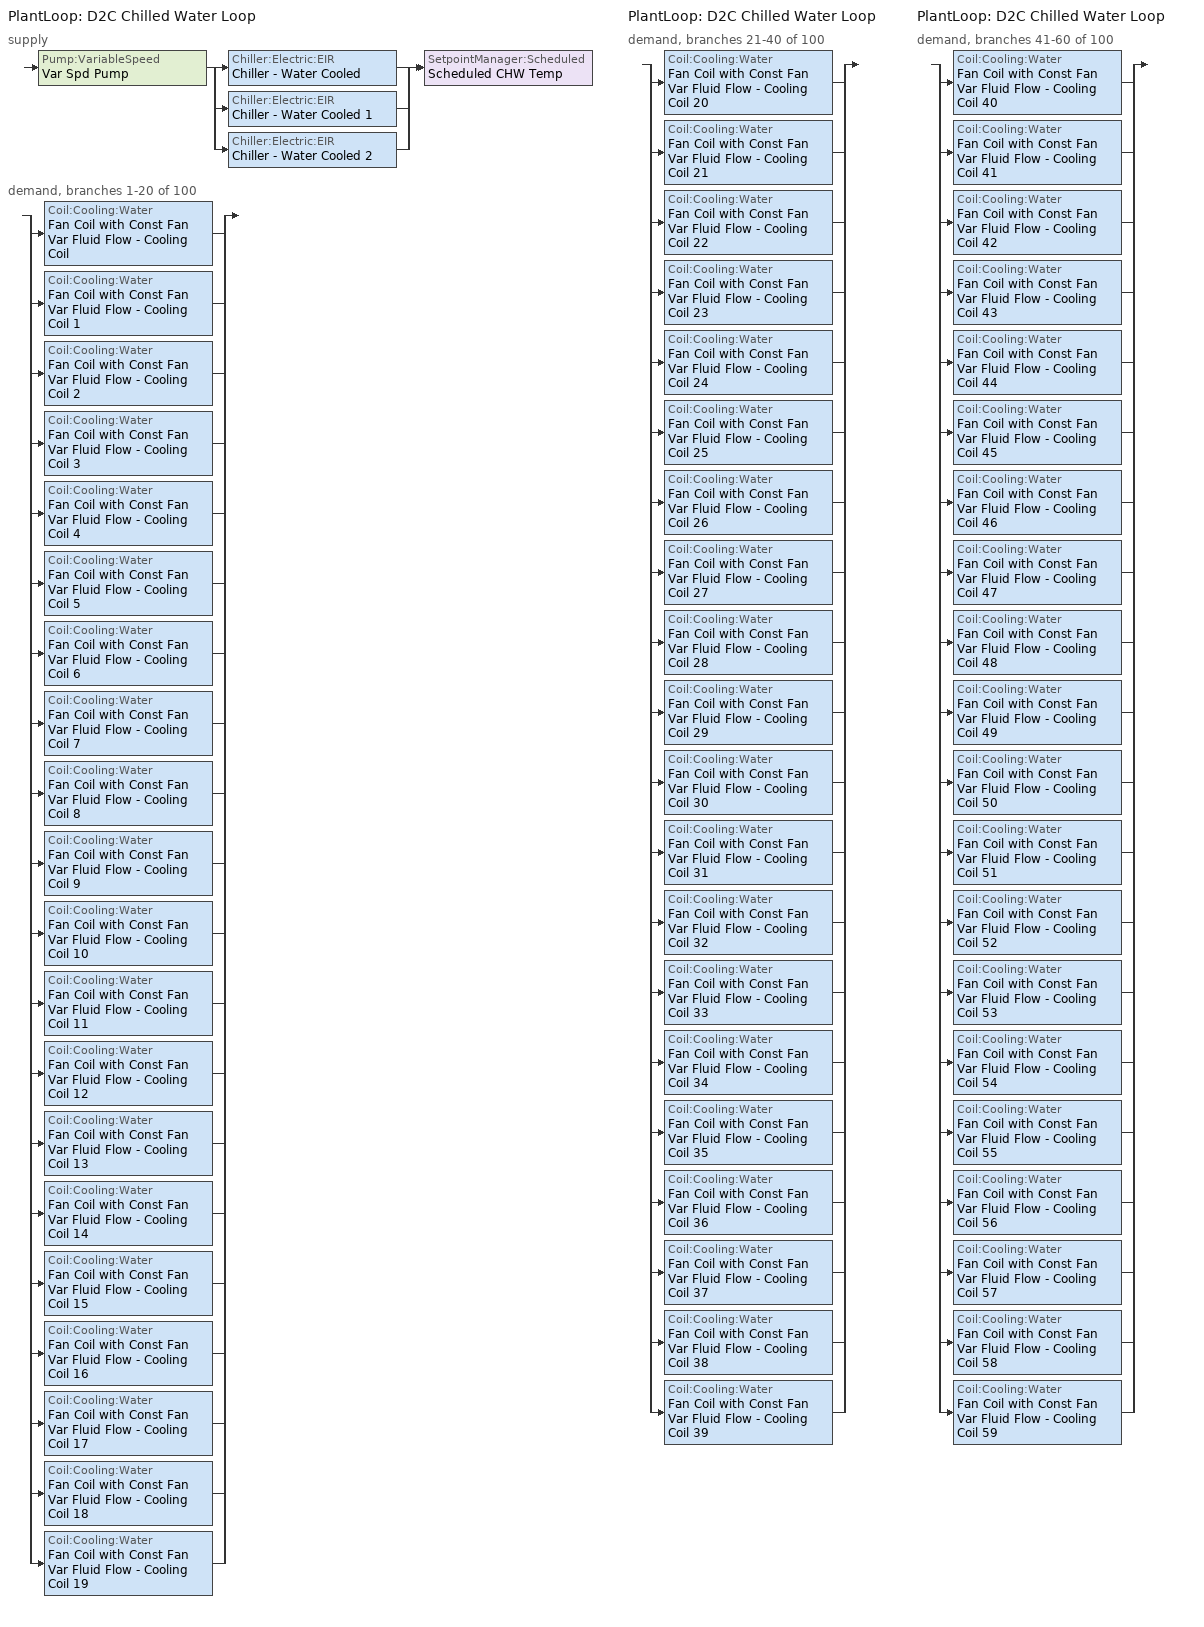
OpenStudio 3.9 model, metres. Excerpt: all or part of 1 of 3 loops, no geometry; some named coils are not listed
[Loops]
PlantLoop 'D2C Chilled Water Loop'
 supply: Pump:VariableSpeed 'Var Spd Pump' > split
  | Chiller:Electric:EIR 'Chiller - Water Cooled'
  | Chiller:Electric:EIR 'Chiller - Water Cooled 1'
  | Chiller:Electric:EIR 'Chiller - Water Cooled 2'
  join > SetpointManager:Scheduled 'Scheduled CHW Temp'
 demand, branches 1-20 of 100: split
  | Coil:Cooling:Water 'Fan Coil with Const Fan Var Fluid Flow - Cooling Coil'
  | Coil:Cooling:Water 'Fan Coil with Const Fan Var Fluid Flow - Cooling Coil 1'
  | Coil:Cooling:Water 'Fan Coil with Const Fan Var Fluid Flow - Cooling Coil 2'
  | Coil:Cooling:Water 'Fan Coil with Const Fan Var Fluid Flow - Cooling Coil 3'
  | Coil:Cooling:Water 'Fan Coil with Const Fan Var Fluid Flow - Cooling Coil 4'
  | Coil:Cooling:Water 'Fan Coil with Const Fan Var Fluid Flow - Cooling Coil 5'
  | Coil:Cooling:Water 'Fan Coil with Const Fan Var Fluid Flow - Cooling Coil 6'
  | Coil:Cooling:Water 'Fan Coil with Const Fan Var Fluid Flow - Cooling Coil 7'
  | Coil:Cooling:Water 'Fan Coil with Const Fan Var Fluid Flow - Cooling Coil 8'
  | Coil:Cooling:Water 'Fan Coil with Const Fan Var Fluid Flow - Cooling Coil 9'
  | Coil:Cooling:Water 'Fan Coil with Const Fan Var Fluid Flow - Cooling Coil 10'
  | Coil:Cooling:Water 'Fan Coil with Const Fan Var Fluid Flow - Cooling Coil 11'
  | Coil:Cooling:Water 'Fan Coil with Const Fan Var Fluid Flow - Cooling Coil 12'
  | Coil:Cooling:Water 'Fan Coil with Const Fan Var Fluid Flow - Cooling Coil 13'
  | Coil:Cooling:Water 'Fan Coil with Const Fan Var Fluid Flow - Cooling Coil 14'
  | Coil:Cooling:Water 'Fan Coil with Const Fan Var Fluid Flow - Cooling Coil 15'
  | Coil:Cooling:Water 'Fan Coil with Const Fan Var Fluid Flow - Cooling Coil 16'
  | Coil:Cooling:Water 'Fan Coil with Const Fan Var Fluid Flow - Cooling Coil 17'
  | Coil:Cooling:Water 'Fan Coil with Const Fan Var Fluid Flow - Cooling Coil 18'
  | Coil:Cooling:Water 'Fan Coil with Const Fan Var Fluid Flow - Cooling Coil 19'
PlantLoop 'D2C Chilled Water Loop'
 demand, branches 21-40 of 100: split
  | Coil:Cooling:Water 'Fan Coil with Const Fan Var Fluid Flow - Cooling Coil 20'
  | Coil:Cooling:Water 'Fan Coil with Const Fan Var Fluid Flow - Cooling Coil 21'
  | Coil:Cooling:Water 'Fan Coil with Const Fan Var Fluid Flow - Cooling Coil 22'
  | Coil:Cooling:Water 'Fan Coil with Const Fan Var Fluid Flow - Cooling Coil 23'
  | Coil:Cooling:Water 'Fan Coil with Const Fan Var Fluid Flow - Cooling Coil 24'
  | Coil:Cooling:Water 'Fan Coil with Const Fan Var Fluid Flow - Cooling Coil 25'
  | Coil:Cooling:Water 'Fan Coil with Const Fan Var Fluid Flow - Cooling Coil 26'
  | Coil:Cooling:Water 'Fan Coil with Const Fan Var Fluid Flow - Cooling Coil 27'
  | Coil:Cooling:Water 'Fan Coil with Const Fan Var Fluid Flow - Cooling Coil 28'
  | Coil:Cooling:Water 'Fan Coil with Const Fan Var Fluid Flow - Cooling Coil 29'
  | Coil:Cooling:Water 'Fan Coil with Const Fan Var Fluid Flow - Cooling Coil 30'
  | Coil:Cooling:Water 'Fan Coil with Const Fan Var Fluid Flow - Cooling Coil 31'
  | Coil:Cooling:Water 'Fan Coil with Const Fan Var Fluid Flow - Cooling Coil 32'
  | Coil:Cooling:Water 'Fan Coil with Const Fan Var Fluid Flow - Cooling Coil 33'
  | Coil:Cooling:Water 'Fan Coil with Const Fan Var Fluid Flow - Cooling Coil 34'
  | Coil:Cooling:Water 'Fan Coil with Const Fan Var Fluid Flow - Cooling Coil 35'
  | Coil:Cooling:Water 'Fan Coil with Const Fan Var Fluid Flow - Cooling Coil 36'
  | Coil:Cooling:Water 'Fan Coil with Const Fan Var Fluid Flow - Cooling Coil 37'
  | Coil:Cooling:Water 'Fan Coil with Const Fan Var Fluid Flow - Cooling Coil 38'
  | Coil:Cooling:Water 'Fan Coil with Const Fan Var Fluid Flow - Cooling Coil 39'
PlantLoop 'D2C Chilled Water Loop'
 demand, branches 41-60 of 100: split
  | Coil:Cooling:Water 'Fan Coil with Const Fan Var Fluid Flow - Cooling Coil 40'
  | Coil:Cooling:Water 'Fan Coil with Const Fan Var Fluid Flow - Cooling Coil 41'
  | Coil:Cooling:Water 'Fan Coil with Const Fan Var Fluid Flow - Cooling Coil 42'
  | Coil:Cooling:Water 'Fan Coil with Const Fan Var Fluid Flow - Cooling Coil 43'
  | Coil:Cooling:Water 'Fan Coil with Const Fan Var Fluid Flow - Cooling Coil 44'
  | Coil:Cooling:Water 'Fan Coil with Const Fan Var Fluid Flow - Cooling Coil 45'
  | Coil:Cooling:Water 'Fan Coil with Const Fan Var Fluid Flow - Cooling Coil 46'
  | Coil:Cooling:Water 'Fan Coil with Const Fan Var Fluid Flow - Cooling Coil 47'
  | Coil:Cooling:Water 'Fan Coil with Const Fan Var Fluid Flow - Cooling Coil 48'
  | Coil:Cooling:Water 'Fan Coil with Const Fan Var Fluid Flow - Cooling Coil 49'
  | Coil:Cooling:Water 'Fan Coil with Const Fan Var Fluid Flow - Cooling Coil 50'
  | Coil:Cooling:Water 'Fan Coil with Const Fan Var Fluid Flow - Cooling Coil 51'
  | Coil:Cooling:Water 'Fan Coil with Const Fan Var Fluid Flow - Cooling Coil 52'
  | Coil:Cooling:Water 'Fan Coil with Const Fan Var Fluid Flow - Cooling Coil 53'
  | Coil:Cooling:Water 'Fan Coil with Const Fan Var Fluid Flow - Cooling Coil 54'
  | Coil:Cooling:Water 'Fan Coil with Const Fan Var Fluid Flow - Cooling Coil 55'
  | Coil:Cooling:Water 'Fan Coil with Const Fan Var Fluid Flow - Cooling Coil 56'
  | Coil:Cooling:Water 'Fan Coil with Const Fan Var Fluid Flow - Cooling Coil 57'
  | Coil:Cooling:Water 'Fan Coil with Const Fan Var Fluid Flow - Cooling Coil 58'
  | Coil:Cooling:Water 'Fan Coil with Const Fan Var Fluid Flow - Cooling Coil 59'
[Sizing:Zone] Zone Cooling Design Supply Air Temperature Input Method=SupplyAirTemperature; Zone Cooling Design Supply Air Temperature {C}=24; Zone Cooling Design Supply Air Temperature Difference {deltaC}=5; Zone Heating Design Supply Air Temperature Input Method=SupplyAirTemperature; Zone Heating Design Supply Air Temperature {C}=30; Zone Heating Design Supply Air Temperature Difference {deltaC}=11.11; Zone Cooling Design Supply Air Humidity Ratio {kg-H2O/kg-air}=0.0085; Zone Heating Design Supply Air Humidity Ratio {kg-H2O/kg-air}=0.008; Zone Heating Sizing Factor=0; Zone Cooling Sizing Factor=0.9; Cooling Design Air Flow Method=DesignDay; Heating Design Air Flow Method=DesignDay; Account for Dedicated Outdoor Air System=No; Dedicated Outdoor Air System Control Strategy=NeutralSupplyAir; Dedicated Outdoor Air Low Setpoint Temperature for Design {C}=autosize; Dedicated Outdoor Air High Setpoint Temperature for Design {C}=autosize; Zone Load Sizing Method=Sensible Load Only No Latent Load; Zone Latent Cooling Design Supply Air Humidity Ratio Input Method=HumidityRatioDifference; Zone Cooling Design Supply Air Humidity Ratio Difference {kgWater/kgDryAir}=0.005; Zone Latent Heating Design Supply Air Humidity Ratio Input Method=HumidityRatioDifference; Zone Humidification Design Supply Air Humidity Ratio Difference {kgWater/kgDryAir}=0.005; Sizing Option=Coincident
Thermal Zone_Aisle 1; Thermal Zone_Aisle 2; Thermal Zone_Aisle 3; Thermal Zone_Aisle 4; Thermal Zone_Aisle 5; Thermal Zone_Aisle 6; Thermal Zone_Aisle 7; Thermal Zone_Aisle 8; Thermal Zone_Aisle 9; Thermal Zone_Aisle 10; Thermal Zone_Aisle 11; Thermal Zone_Aisle 12; Thermal Zone_Aisle 13; Thermal Zone_Aisle 14; Thermal Zone_Aisle 15; Thermal Zone_Aisle 16; Thermal Zone_Aisle 17; Thermal Zone_Aisle 18; Thermal Zone_Aisle 19; Thermal Zone_Aisle 20; Thermal Zone_Aisle 21; Thermal Zone_Aisle 22; Thermal Zone_Aisle 23; Thermal Zone_Aisle 24; Thermal Zone_Aisle 25; Thermal Zone_Aisle 26; Thermal Zone_Aisle 27; Thermal Zone_Aisle 28; Thermal Zone_Aisle 29; Thermal Zone_Aisle 30; Thermal Zone_Aisle 31; Thermal Zone_Aisle 32; Thermal Zone_Aisle 33; Thermal Zone_Aisle 34; Thermal Zone_Aisle 35; Thermal Zone_Aisle 36; Thermal Zone_Aisle 37; Thermal Zone_Aisle 38; Thermal Zone_Aisle 39; Thermal Zone_Aisle 40; Thermal Zone_Aisle 41; Thermal Zone_Aisle 42; Thermal Zone_Aisle 43; Thermal Zone_Aisle 44; Thermal Zone_Aisle 45; Thermal Zone_Aisle 46; Thermal Zone_Aisle 47; Thermal Zone_Aisle 48; Thermal Zone_Aisle 49; Thermal Zone_Aisle 50; Thermal Zone_Aisle 51; Thermal Zone_Aisle 52; Thermal Zone_Aisle 53; Thermal Zone_Aisle 54; Thermal Zone_Aisle 55; Thermal Zone_Aisle 56; Thermal Zone_Aisle 57; Thermal Zone_Aisle 58; Thermal Zone_Aisle 59; Thermal Zone_Aisle 60
[Zone equipment]
Thermal Zone_Aisle 1: Zone HVAC Dehumidifier, Fan Coil with Const Fan Var Fluid Flow
Thermal Zone_Aisle 2: Zone HVAC Dehumidifier 3, Fan Coil with Const Fan Var Fluid Flow 3
Thermal Zone_Aisle 3: Zone HVAC Dehumidifier 2, Fan Coil with Const Fan Var Fluid Flow 2
Thermal Zone_Aisle 4: Zone HVAC Dehumidifier 1, Fan Coil with Const Fan Var Fluid Flow 4
Thermal Zone_Aisle 5: Zone HVAC Dehumidifier 4, Fan Coil with Const Fan Var Fluid Flow 1
Thermal Zone_Aisle 6: Zone HVAC Dehumidifier 19, Fan Coil with Const Fan Var Fluid Flow 19
Thermal Zone_Aisle 7: Zone HVAC Dehumidifier 15, Fan Coil with Const Fan Var Fluid Flow 15
Thermal Zone_Aisle 8: Zone HVAC Dehumidifier 17, Fan Coil with Const Fan Var Fluid Flow 17
Thermal Zone_Aisle 9: Zone HVAC Dehumidifier 18, Fan Coil with Const Fan Var Fluid Flow 18
Thermal Zone_Aisle 10: Zone HVAC Dehumidifier 16, Fan Coil with Const Fan Var Fluid Flow 16
Thermal Zone_Aisle 11: Zone HVAC Dehumidifier 8, Fan Coil with Const Fan Var Fluid Flow 8
Thermal Zone_Aisle 12: Zone HVAC Dehumidifier 7, Fan Coil with Const Fan Var Fluid Flow 7
Thermal Zone_Aisle 13: Zone HVAC Dehumidifier 14, Fan Coil with Const Fan Var Fluid Flow 14
Thermal Zone_Aisle 14: Zone HVAC Dehumidifier 9, Fan Coil with Const Fan Var Fluid Flow 9
Thermal Zone_Aisle 15: Zone HVAC Dehumidifier 10, Fan Coil with Const Fan Var Fluid Flow 10
Thermal Zone_Aisle 16: Zone HVAC Dehumidifier 11, Fan Coil with Const Fan Var Fluid Flow 11
Thermal Zone_Aisle 17: Zone HVAC Dehumidifier 12, Fan Coil with Const Fan Var Fluid Flow 12
Thermal Zone_Aisle 18: Zone HVAC Dehumidifier 13, Fan Coil with Const Fan Var Fluid Flow 13
Thermal Zone_Aisle 19: Zone HVAC Dehumidifier 5, Fan Coil with Const Fan Var Fluid Flow 5
Thermal Zone_Aisle 20: Zone HVAC Dehumidifier 6, Fan Coil with Const Fan Var Fluid Flow 6
Thermal Zone_Aisle 21: Zone HVAC Dehumidifier 31, Fan Coil with Const Fan Var Fluid Flow 31
Thermal Zone_Aisle 22: Zone HVAC Dehumidifier 34, Fan Coil with Const Fan Var Fluid Flow 34
Thermal Zone_Aisle 23: Zone HVAC Dehumidifier 32, Fan Coil with Const Fan Var Fluid Flow 32
Thermal Zone_Aisle 24: Zone HVAC Dehumidifier 33, Fan Coil with Const Fan Var Fluid Flow 33
Thermal Zone_Aisle 25: Zone HVAC Dehumidifier 39, Fan Coil with Const Fan Var Fluid Flow 39
Thermal Zone_Aisle 26: Zone HVAC Dehumidifier 38, Fan Coil with Const Fan Var Fluid Flow 38
Thermal Zone_Aisle 27: Zone HVAC Dehumidifier 37, Fan Coil with Const Fan Var Fluid Flow 37
Thermal Zone_Aisle 28: Zone HVAC Dehumidifier 36, Fan Coil with Const Fan Var Fluid Flow 36
Thermal Zone_Aisle 29: Zone HVAC Dehumidifier 20, Fan Coil with Const Fan Var Fluid Flow 20
Thermal Zone_Aisle 30: Zone HVAC Dehumidifier 35, Fan Coil with Const Fan Var Fluid Flow 35
Thermal Zone_Aisle 31: Zone HVAC Dehumidifier 30, Fan Coil with Const Fan Var Fluid Flow 30
Thermal Zone_Aisle 32: Zone HVAC Dehumidifier 28, Fan Coil with Const Fan Var Fluid Flow 28
Thermal Zone_Aisle 33: Zone HVAC Dehumidifier 24, Fan Coil with Const Fan Var Fluid Flow 24
Thermal Zone_Aisle 34: Zone HVAC Dehumidifier 29, Fan Coil with Const Fan Var Fluid Flow 29
Thermal Zone_Aisle 35: Zone HVAC Dehumidifier 21, Fan Coil with Const Fan Var Fluid Flow 21
Thermal Zone_Aisle 36: Zone HVAC Dehumidifier 25, Fan Coil with Const Fan Var Fluid Flow 25
Thermal Zone_Aisle 37: Zone HVAC Dehumidifier 26, Fan Coil with Const Fan Var Fluid Flow 26
Thermal Zone_Aisle 38: Zone HVAC Dehumidifier 23, Fan Coil with Const Fan Var Fluid Flow 23
Thermal Zone_Aisle 39: Zone HVAC Dehumidifier 22, Fan Coil with Const Fan Var Fluid Flow 22
Thermal Zone_Aisle 40: Zone HVAC Dehumidifier 27, Fan Coil with Const Fan Var Fluid Flow 27
Thermal Zone_Aisle 41: Zone HVAC Dehumidifier 40, Fan Coil with Const Fan Var Fluid Flow 40
Thermal Zone_Aisle 42: Zone HVAC Dehumidifier 43, Fan Coil with Const Fan Var Fluid Flow 43
Thermal Zone_Aisle 43: Zone HVAC Dehumidifier 41, Fan Coil with Const Fan Var Fluid Flow 41
Thermal Zone_Aisle 44: Zone HVAC Dehumidifier 49, Fan Coil with Const Fan Var Fluid Flow 49
Thermal Zone_Aisle 45: Zone HVAC Dehumidifier 42, Fan Coil with Const Fan Var Fluid Flow 42
Thermal Zone_Aisle 46: Zone HVAC Dehumidifier 44, Fan Coil with Const Fan Var Fluid Flow 44
Thermal Zone_Aisle 47: Zone HVAC Dehumidifier 45, Fan Coil with Const Fan Var Fluid Flow 45
Thermal Zone_Aisle 48: Zone HVAC Dehumidifier 46, Fan Coil with Const Fan Var Fluid Flow 46
Thermal Zone_Aisle 49: Zone HVAC Dehumidifier 47, Fan Coil with Const Fan Var Fluid Flow 47
Thermal Zone_Aisle 50: Zone HVAC Dehumidifier 48, Fan Coil with Const Fan Var Fluid Flow 48
Thermal Zone_Aisle 51: Zone HVAC Dehumidifier 50, Fan Coil with Const Fan Var Fluid Flow 50
Thermal Zone_Aisle 52: Zone HVAC Dehumidifier 58, Fan Coil with Const Fan Var Fluid Flow 58
Thermal Zone_Aisle 53: Zone HVAC Dehumidifier 55, Fan Coil with Const Fan Var Fluid Flow 55
Thermal Zone_Aisle 54: Zone HVAC Dehumidifier 56, Fan Coil with Const Fan Var Fluid Flow 56
Thermal Zone_Aisle 55: Zone HVAC Dehumidifier 57, Fan Coil with Const Fan Var Fluid Flow 57
Thermal Zone_Aisle 56: Zone HVAC Dehumidifier 51, Fan Coil with Const Fan Var Fluid Flow 51
Thermal Zone_Aisle 57: Zone HVAC Dehumidifier 53, Fan Coil with Const Fan Var Fluid Flow 53
Thermal Zone_Aisle 58: Zone HVAC Dehumidifier 52, Fan Coil with Const Fan Var Fluid Flow 52
Thermal Zone_Aisle 59: Zone HVAC Dehumidifier 59, Fan Coil with Const Fan Var Fluid Flow 59
Thermal Zone_Aisle 60: Zone HVAC Dehumidifier 54, Fan Coil with Const Fan Var Fluid Flow 54
[PlantLoop]
D2C Chilled Water Loop: Glycol Concentration=0; Plant Loop Volume {m3}=Autocalculate; Load Distribution Scheme=Optimal; Common Pipe Simulation=None
[Sizing:Plant]
D2C Chilled Water Loop: Loop Type=Cooling; Design Loop Exit Temperature {C}=24; Loop Design Temperature Difference {deltaC}=5; Sizing Option=NonCoincident; Zone Timesteps in Averaging Window=1; Coincident Sizing Factor Mode=LoopComponentSizingFactor
[Pump:VariableSpeed]
Var Spd Pump: Rated Pump Head {Pa}=25000; Skin Loss Radiative Fraction=0.5; Design Power Sizing Method=PowerPerFlowPerPressure; Design Electric Power per Unit Flow Rate {W/(m3/s)}=10000; Design Shaft Power per Unit Flow Rate per Unit Head {W-s/m3-Pa}=1.28205; Design Minimum Flow Rate Fraction=0
[Fan:ConstantVolume] Availability Schedule=ITE Load Schedule; Fan Total Efficiency=1; Pressure Rise {Pa}=0.0001; Maximum Flow Rate {m3/s}=AutoSize; Motor Efficiency=1; Motor In Airstream Fraction=0
Fan Coil with Const Fan Var Fluid Flow - Fan; Fan Coil with Const Fan Var Fluid Flow - Fan 83; Fan Coil with Const Fan Var Fluid Flow - Fan 84; Fan Coil with Const Fan Var Fluid Flow - Fan 85; Fan Coil with Const Fan Var Fluid Flow - Fan 86; Fan Coil with Const Fan Var Fluid Flow - Fan 87; Fan Coil with Const Fan Var Fluid Flow - Fan 88; Fan Coil with Const Fan Var Fluid Flow - Fan 89; Fan Coil with Const Fan Var Fluid Flow - Fan 90; Fan Coil with Const Fan Var Fluid Flow - Fan 91; Fan Coil with Const Fan Var Fluid Flow - Fan 92; Fan Coil with Const Fan Var Fluid Flow - Fan 93; Fan Coil with Const Fan Var Fluid Flow - Fan 94; Fan Coil with Const Fan Var Fluid Flow - Fan 95; Fan Coil with Const Fan Var Fluid Flow - Fan 96; Fan Coil with Const Fan Var Fluid Flow - Fan 97; Fan Coil with Const Fan Var Fluid Flow - Fan 98; Fan Coil with Const Fan Var Fluid Flow - Fan 99; Fan Coil with Const Fan Var Fluid Flow - Fan 100; Fan Coil with Const Fan Var Fluid Flow - Fan 101; Fan Coil with Const Fan Var Fluid Flow - Fan 102; Fan Coil with Const Fan Var Fluid Flow - Fan 103; Fan Coil with Const Fan Var Fluid Flow - Fan 104; Fan Coil with Const Fan Var Fluid Flow - Fan 105; Fan Coil with Const Fan Var Fluid Flow - Fan 106; Fan Coil with Const Fan Var Fluid Flow - Fan 107; Fan Coil with Const Fan Var Fluid Flow - Fan 108; Fan Coil with Const Fan Var Fluid Flow - Fan 109; Fan Coil with Const Fan Var Fluid Flow - Fan 110; Fan Coil with Const Fan Var Fluid Flow - Fan 111; Fan Coil with Const Fan Var Fluid Flow - Fan 112; Fan Coil with Const Fan Var Fluid Flow - Fan 113; Fan Coil with Const Fan Var Fluid Flow - Fan 114; Fan Coil with Const Fan Var Fluid Flow - Fan 115; Fan Coil with Const Fan Var Fluid Flow - Fan 116; Fan Coil with Const Fan Var Fluid Flow - Fan 117; Fan Coil with Const Fan Var Fluid Flow - Fan 118; Fan Coil with Const Fan Var Fluid Flow - Fan 119; Fan Coil with Const Fan Var Fluid Flow - Fan 120; Fan Coil with Const Fan Var Fluid Flow - Fan 121; Fan Coil with Const Fan Var Fluid Flow - Fan 122; Fan Coil with Const Fan Var Fluid Flow - Fan 123; Fan Coil with Const Fan Var Fluid Flow - Fan 124; Fan Coil with Const Fan Var Fluid Flow - Fan 125; Fan Coil with Const Fan Var Fluid Flow - Fan 126; Fan Coil with Const Fan Var Fluid Flow - Fan 127; Fan Coil with Const Fan Var Fluid Flow - Fan 128; Fan Coil with Const Fan Var Fluid Flow - Fan 129; Fan Coil with Const Fan Var Fluid Flow - Fan 130; Fan Coil with Const Fan Var Fluid Flow - Fan 131; Fan Coil with Const Fan Var Fluid Flow - Fan 132; Fan Coil with Const Fan Var Fluid Flow - Fan 133; Fan Coil with Const Fan Var Fluid Flow - Fan 134; Fan Coil with Const Fan Var Fluid Flow - Fan 135; Fan Coil with Const Fan Var Fluid Flow - Fan 136; Fan Coil with Const Fan Var Fluid Flow - Fan 137; Fan Coil with Const Fan Var Fluid Flow - Fan 138; Fan Coil with Const Fan Var Fluid Flow - Fan 139; Fan Coil with Const Fan Var Fluid Flow - Fan 140; Fan Coil with Const Fan Var Fluid Flow - Fan 141
[SetpointManager:Scheduled]
Scheduled CHW Temp: Control Variable=Temperature; Schedule=Thermostart cooling
[ZoneHVAC:Dehumidifier:DX] Rated Water Removal {L/day}=50.16; Rated Energy Factor {L/kWh}=3.412; Rated Air Flow Rate {m3/s}=0.12036; Water Removal Curve=Dehumidifier Water Removal Curve; Energy Factor Curve=Dehumidifier Energy Factor Curve; Part Load Fraction Correlation Curve=Dehumidifier Part Load Curve; Minimum Dry-Bulb Temperature for Dehumidifier Operation {C}=20; Maximum Dry-Bulb Temperature for Dehumidifier Operation {C}=60; Off-Cycle Parasitic Electric Load {W}=0
Name | Availability Schedule
Zone HVAC Dehumidifier | RH Setpoint
Zone HVAC Dehumidifier 1; Zone HVAC Dehumidifier 2; Zone HVAC Dehumidifier 3; Zone HVAC Dehumidifier 4; Zone HVAC Dehumidifier 5; Zone HVAC Dehumidifier 6; Zone HVAC Dehumidifier 7; Zone HVAC Dehumidifier 8; Zone HVAC Dehumidifier 9; Zone HVAC Dehumidifier 10; Zone HVAC Dehumidifier 11; Zone HVAC Dehumidifier 12; Zone HVAC Dehumidifier 13; Zone HVAC Dehumidifier 14; Zone HVAC Dehumidifier 15; Zone HVAC Dehumidifier 16; Zone HVAC Dehumidifier 17; Zone HVAC Dehumidifier 18; Zone HVAC Dehumidifier 19; Zone HVAC Dehumidifier 20; Zone HVAC Dehumidifier 21; Zone HVAC Dehumidifier 22; Zone HVAC Dehumidifier 23; Zone HVAC Dehumidifier 24; Zone HVAC Dehumidifier 25; Zone HVAC Dehumidifier 26; Zone HVAC Dehumidifier 27; Zone HVAC Dehumidifier 28; Zone HVAC Dehumidifier 29; Zone HVAC Dehumidifier 30; Zone HVAC Dehumidifier 31; Zone HVAC Dehumidifier 32; Zone HVAC Dehumidifier 33; Zone HVAC Dehumidifier 34; Zone HVAC Dehumidifier 35; Zone HVAC Dehumidifier 36; Zone HVAC Dehumidifier 37; Zone HVAC Dehumidifier 38; Zone HVAC Dehumidifier 39; Zone HVAC Dehumidifier 40; Zone HVAC Dehumidifier 41; Zone HVAC Dehumidifier 42; Zone HVAC Dehumidifier 43; Zone HVAC Dehumidifier 44; Zone HVAC Dehumidifier 45; Zone HVAC Dehumidifier 46; Zone HVAC Dehumidifier 47; Zone HVAC Dehumidifier 48; Zone HVAC Dehumidifier 49; Zone HVAC Dehumidifier 50; Zone HVAC Dehumidifier 51; Zone HVAC Dehumidifier 52; Zone HVAC Dehumidifier 53; Zone HVAC Dehumidifier 54; Zone HVAC Dehumidifier 55; Zone HVAC Dehumidifier 56; Zone HVAC Dehumidifier 57; Zone HVAC Dehumidifier 58; Zone HVAC Dehumidifier 59 | ITE Load Schedule
[Chiller:Electric:EIR] Reference Capacity {W}=Autosize; Reference COP {W/W}=10; Reference Leaving Chilled Water Temperature {C}=24; Reference Chilled Water Flow Rate {m3/s}=Autosize; Cooling Capacity Function of Temperature Curve=Water Cooled Chiller CCFofT; Electric Input to Cooling Output Ratio Function of Temperature Curve=Water Cooled Chiller EItoCoolingOutputRatioFofT; Electric Input to Cooling Output Ratio Function of Part Load Ratio Curve=Water Cooled Chiller EItoCoolingOutputRatioFofPLR; Optimum Part Load Ratio=0.8; Condenser Type=WaterCooled; Design Heat Recovery Water Flow Rate {m3/s}=Autosize; Sizing Factor=0.35; Basin Heater Capacity {W/K}=0; Basin Heater Setpoint Temperature {C}=10; Condenser Heat Recovery Relative Capacity Fraction=1; Condenser Minimum Flow Fraction=0.2; Thermosiphon Minimum Temperature Difference=0
Name | Condenser Flow Control
Chiller - Water Cooled | ModulatedChillerPLR
Chiller - Water Cooled 1; Chiller - Water Cooled 2 | ConstantFlow
[ZoneHVAC:FourPipeFanCoil] Availability Schedule=ITE Load Schedule; Capacity Control Method=ConstantFanVariableFlow; Maximum Supply Air Flow Rate {m3/s}=autosize; Low Speed Supply Air Flow Ratio=0.1; Medium Speed Supply Air Flow Ratio=0.2; Maximum Outdoor Air Flow Rate {m3/s}=autosize; Maximum Cold Water Flow Rate {m3/s}=autosize; Maximum Hot Water Flow Rate {m3/s}=autosize; Minimum Supply Air Temperature in Cooling Mode {C}=Autosize; Maximum Supply Air Temperature in Heating Mode {C}=Autosize
Name | Supply Air Fan | Cooling Coil | Heating Coil
Fan Coil with Const Fan Var Fluid Flow | Fan Coil with Const Fan Var Fluid Flow - Fan | Fan Coil with Const Fan Var Fluid Flow - Cooling Coil | Fan Coil with Const Fan Var Fluid Flow - Heating Coil
Fan Coil with Const Fan Var Fluid Flow 1 | Fan Coil with Const Fan Var Fluid Flow - Fan 83 | Fan Coil with Const Fan Var Fluid Flow - Cooling Coil 1 | Fan Coil with Const Fan Var Fluid Flow - Heating Coil 1
Fan Coil with Const Fan Var Fluid Flow 2 | Fan Coil with Const Fan Var Fluid Flow - Fan 84 | Fan Coil with Const Fan Var Fluid Flow - Cooling Coil 2 | Fan Coil with Const Fan Var Fluid Flow - Heating Coil 2
Fan Coil with Const Fan Var Fluid Flow 3 | Fan Coil with Const Fan Var Fluid Flow - Fan 85 | Fan Coil with Const Fan Var Fluid Flow - Cooling Coil 3 | Fan Coil with Const Fan Var Fluid Flow - Heating Coil 3
Fan Coil with Const Fan Var Fluid Flow 4 | Fan Coil with Const Fan Var Fluid Flow - Fan 86 | Fan Coil with Const Fan Var Fluid Flow - Cooling Coil 4 | Fan Coil with Const Fan Var Fluid Flow - Heating Coil 4
Fan Coil with Const Fan Var Fluid Flow 5 | Fan Coil with Const Fan Var Fluid Flow - Fan 87 | Fan Coil with Const Fan Var Fluid Flow - Cooling Coil 5 | Fan Coil with Const Fan Var Fluid Flow - Heating Coil 5
Fan Coil with Const Fan Var Fluid Flow 6 | Fan Coil with Const Fan Var Fluid Flow - Fan 88 | Fan Coil with Const Fan Var Fluid Flow - Cooling Coil 6 | Fan Coil with Const Fan Var Fluid Flow - Heating Coil 6
Fan Coil with Const Fan Var Fluid Flow 7 | Fan Coil with Const Fan Var Fluid Flow - Fan 89 | Fan Coil with Const Fan Var Fluid Flow - Cooling Coil 7 | Fan Coil with Const Fan Var Fluid Flow - Heating Coil 7
Fan Coil with Const Fan Var Fluid Flow 8 | Fan Coil with Const Fan Var Fluid Flow - Fan 90 | Fan Coil with Const Fan Var Fluid Flow - Cooling Coil 8 | Fan Coil with Const Fan Var Fluid Flow - Heating Coil 8
Fan Coil with Const Fan Var Fluid Flow 9 | Fan Coil with Const Fan Var Fluid Flow - Fan 91 | Fan Coil with Const Fan Var Fluid Flow - Cooling Coil 9 | Fan Coil with Const Fan Var Fluid Flow - Heating Coil 9
Fan Coil with Const Fan Var Fluid Flow 10 | Fan Coil with Const Fan Var Fluid Flow - Fan 92 | Fan Coil with Const Fan Var Fluid Flow - Cooling Coil 10 | Fan Coil with Const Fan Var Fluid Flow - Heating Coil 10
Fan Coil with Const Fan Var Fluid Flow 11 | Fan Coil with Const Fan Var Fluid Flow - Fan 93 | Fan Coil with Const Fan Var Fluid Flow - Cooling Coil 11 | Fan Coil with Const Fan Var Fluid Flow - Heating Coil 11
Fan Coil with Const Fan Var Fluid Flow 12 | Fan Coil with Const Fan Var Fluid Flow - Fan 94 | Fan Coil with Const Fan Var Fluid Flow - Cooling Coil 12 | Fan Coil with Const Fan Var Fluid Flow - Heating Coil 12
Fan Coil with Const Fan Var Fluid Flow 13 | Fan Coil with Const Fan Var Fluid Flow - Fan 95 | Fan Coil with Const Fan Var Fluid Flow - Cooling Coil 13 | Fan Coil with Const Fan Var Fluid Flow - Heating Coil 13
Fan Coil with Const Fan Var Fluid Flow 14 | Fan Coil with Const Fan Var Fluid Flow - Fan 96 | Fan Coil with Const Fan Var Fluid Flow - Cooling Coil 14 | Fan Coil with Const Fan Var Fluid Flow - Heating Coil 14
Fan Coil with Const Fan Var Fluid Flow 15 | Fan Coil with Const Fan Var Fluid Flow - Fan 97 | Fan Coil with Const Fan Var Fluid Flow - Cooling Coil 15 | Fan Coil with Const Fan Var Fluid Flow - Heating Coil 15
Fan Coil with Const Fan Var Fluid Flow 16 | Fan Coil with Const Fan Var Fluid Flow - Fan 98 | Fan Coil with Const Fan Var Fluid Flow - Cooling Coil 16 | Fan Coil with Const Fan Var Fluid Flow - Heating Coil 16
Fan Coil with Const Fan Var Fluid Flow 17 | Fan Coil with Const Fan Var Fluid Flow - Fan 99 | Fan Coil with Const Fan Var Fluid Flow - Cooling Coil 17 | Fan Coil with Const Fan Var Fluid Flow - Heating Coil 17
Fan Coil with Const Fan Var Fluid Flow 18 | Fan Coil with Const Fan Var Fluid Flow - Fan 100 | Fan Coil with Const Fan Var Fluid Flow - Cooling Coil 18 | Fan Coil with Const Fan Var Fluid Flow - Heating Coil 18
Fan Coil with Const Fan Var Fluid Flow 19 | Fan Coil with Const Fan Var Fluid Flow - Fan 101 | Fan Coil with Const Fan Var Fluid Flow - Cooling Coil 19 | Fan Coil with Const Fan Var Fluid Flow - Heating Coil 19
Fan Coil with Const Fan Var Fluid Flow 20 | Fan Coil with Const Fan Var Fluid Flow - Fan 102 | Fan Coil with Const Fan Var Fluid Flow - Cooling Coil 20 | Fan Coil with Const Fan Var Fluid Flow - Heating Coil 20
Fan Coil with Const Fan Var Fluid Flow 21 | Fan Coil with Const Fan Var Fluid Flow - Fan 103 | Fan Coil with Const Fan Var Fluid Flow - Cooling Coil 21 | Fan Coil with Const Fan Var Fluid Flow - Heating Coil 21
Fan Coil with Const Fan Var Fluid Flow 22 | Fan Coil with Const Fan Var Fluid Flow - Fan 104 | Fan Coil with Const Fan Var Fluid Flow - Cooling Coil 22 | Fan Coil with Const Fan Var Fluid Flow - Heating Coil 22
Fan Coil with Const Fan Var Fluid Flow 23 | Fan Coil with Const Fan Var Fluid Flow - Fan 105 | Fan Coil with Const Fan Var Fluid Flow - Cooling Coil 23 | Fan Coil with Const Fan Var Fluid Flow - Heating Coil 23
Fan Coil with Const Fan Var Fluid Flow 24 | Fan Coil with Const Fan Var Fluid Flow - Fan 106 | Fan Coil with Const Fan Var Fluid Flow - Cooling Coil 24 | Fan Coil with Const Fan Var Fluid Flow - Heating Coil 24
Fan Coil with Const Fan Var Fluid Flow 25 | Fan Coil with Const Fan Var Fluid Flow - Fan 107 | Fan Coil with Const Fan Var Fluid Flow - Cooling Coil 25 | Fan Coil with Const Fan Var Fluid Flow - Heating Coil 25
Fan Coil with Const Fan Var Fluid Flow 26 | Fan Coil with Const Fan Var Fluid Flow - Fan 108 | Fan Coil with Const Fan Var Fluid Flow - Cooling Coil 26 | Fan Coil with Const Fan Var Fluid Flow - Heating Coil 26
Fan Coil with Const Fan Var Fluid Flow 27 | Fan Coil with Const Fan Var Fluid Flow - Fan 109 | Fan Coil with Const Fan Var Fluid Flow - Cooling Coil 27 | Fan Coil with Const Fan Var Fluid Flow - Heating Coil 27
Fan Coil with Const Fan Var Fluid Flow 28 | Fan Coil with Const Fan Var Fluid Flow - Fan 110 | Fan Coil with Const Fan Var Fluid Flow - Cooling Coil 28 | Fan Coil with Const Fan Var Fluid Flow - Heating Coil 28
Fan Coil with Const Fan Var Fluid Flow 29 | Fan Coil with Const Fan Var Fluid Flow - Fan 111 | Fan Coil with Const Fan Var Fluid Flow - Cooling Coil 29 | Fan Coil with Const Fan Var Fluid Flow - Heating Coil 29
Fan Coil with Const Fan Var Fluid Flow 30 | Fan Coil with Const Fan Var Fluid Flow - Fan 112 | Fan Coil with Const Fan Var Fluid Flow - Cooling Coil 30 | Fan Coil with Const Fan Var Fluid Flow - Heating Coil 30
Fan Coil with Const Fan Var Fluid Flow 31 | Fan Coil with Const Fan Var Fluid Flow - Fan 113 | Fan Coil with Const Fan Var Fluid Flow - Cooling Coil 31 | Fan Coil with Const Fan Var Fluid Flow - Heating Coil 31
Fan Coil with Const Fan Var Fluid Flow 32 | Fan Coil with Const Fan Var Fluid Flow - Fan 114 | Fan Coil with Const Fan Var Fluid Flow - Cooling Coil 32 | Fan Coil with Const Fan Var Fluid Flow - Heating Coil 32
Fan Coil with Const Fan Var Fluid Flow 33 | Fan Coil with Const Fan Var Fluid Flow - Fan 115 | Fan Coil with Const Fan Var Fluid Flow - Cooling Coil 33 | Fan Coil with Const Fan Var Fluid Flow - Heating Coil 33
Fan Coil with Const Fan Var Fluid Flow 34 | Fan Coil with Const Fan Var Fluid Flow - Fan 116 | Fan Coil with Const Fan Var Fluid Flow - Cooling Coil 34 | Fan Coil with Const Fan Var Fluid Flow - Heating Coil 34
Fan Coil with Const Fan Var Fluid Flow 35 | Fan Coil with Const Fan Var Fluid Flow - Fan 117 | Fan Coil with Const Fan Var Fluid Flow - Cooling Coil 35 | Fan Coil with Const Fan Var Fluid Flow - Heating Coil 35
Fan Coil with Const Fan Var Fluid Flow 36 | Fan Coil with Const Fan Var Fluid Flow - Fan 118 | Fan Coil with Const Fan Var Fluid Flow - Cooling Coil 36 | Fan Coil with Const Fan Var Fluid Flow - Heating Coil 36
Fan Coil with Const Fan Var Fluid Flow 37 | Fan Coil with Const Fan Var Fluid Flow - Fan 119 | Fan Coil with Const Fan Var Fluid Flow - Cooling Coil 37 | Fan Coil with Const Fan Var Fluid Flow - Heating Coil 37
Fan Coil with Const Fan Var Fluid Flow 38 | Fan Coil with Const Fan Var Fluid Flow - Fan 120 | Fan Coil with Const Fan Var Fluid Flow - Cooling Coil 38 | Fan Coil with Const Fan Var Fluid Flow - Heating Coil 38
Fan Coil with Const Fan Var Fluid Flow 39 | Fan Coil with Const Fan Var Fluid Flow - Fan 121 | Fan Coil with Const Fan Var Fluid Flow - Cooling Coil 39 | Fan Coil with Const Fan Var Fluid Flow - Heating Coil 39
Fan Coil with Const Fan Var Fluid Flow 40 | Fan Coil with Const Fan Var Fluid Flow - Fan 122 | Fan Coil with Const Fan Var Fluid Flow - Cooling Coil 40 | Fan Coil with Const Fan Var Fluid Flow - Heating Coil 40
Fan Coil with Const Fan Var Fluid Flow 41 | Fan Coil with Const Fan Var Fluid Flow - Fan 123 | Fan Coil with Const Fan Var Fluid Flow - Cooling Coil 41 | Fan Coil with Const Fan Var Fluid Flow - Heating Coil 41
Fan Coil with Const Fan Var Fluid Flow 42 | Fan Coil with Const Fan Var Fluid Flow - Fan 124 | Fan Coil with Const Fan Var Fluid Flow - Cooling Coil 42 | Fan Coil with Const Fan Var Fluid Flow - Heating Coil 42
Fan Coil with Const Fan Var Fluid Flow 43 | Fan Coil with Const Fan Var Fluid Flow - Fan 125 | Fan Coil with Const Fan Var Fluid Flow - Cooling Coil 43 | Fan Coil with Const Fan Var Fluid Flow - Heating Coil 43
Fan Coil with Const Fan Var Fluid Flow 44 | Fan Coil with Const Fan Var Fluid Flow - Fan 126 | Fan Coil with Const Fan Var Fluid Flow - Cooling Coil 44 | Fan Coil with Const Fan Var Fluid Flow - Heating Coil 44
Fan Coil with Const Fan Var Fluid Flow 45 | Fan Coil with Const Fan Var Fluid Flow - Fan 127 | Fan Coil with Const Fan Var Fluid Flow - Cooling Coil 45 | Fan Coil with Const Fan Var Fluid Flow - Heating Coil 45
Fan Coil with Const Fan Var Fluid Flow 46 | Fan Coil with Const Fan Var Fluid Flow - Fan 128 | Fan Coil with Const Fan Var Fluid Flow - Cooling Coil 46 | Fan Coil with Const Fan Var Fluid Flow - Heating Coil 46
Fan Coil with Const Fan Var Fluid Flow 47 | Fan Coil with Const Fan Var Fluid Flow - Fan 129 | Fan Coil with Const Fan Var Fluid Flow - Cooling Coil 47 | Fan Coil with Const Fan Var Fluid Flow - Heating Coil 47
Fan Coil with Const Fan Var Fluid Flow 48 | Fan Coil with Const Fan Var Fluid Flow - Fan 130 | Fan Coil with Const Fan Var Fluid Flow - Cooling Coil 48 | Fan Coil with Const Fan Var Fluid Flow - Heating Coil 48
Fan Coil with Const Fan Var Fluid Flow 49 | Fan Coil with Const Fan Var Fluid Flow - Fan 131 | Fan Coil with Const Fan Var Fluid Flow - Cooling Coil 49 | Fan Coil with Const Fan Var Fluid Flow - Heating Coil 49
Fan Coil with Const Fan Var Fluid Flow 50 | Fan Coil with Const Fan Var Fluid Flow - Fan 132 | Fan Coil with Const Fan Var Fluid Flow - Cooling Coil 50 | Fan Coil with Const Fan Var Fluid Flow - Heating Coil 50
Fan Coil with Const Fan Var Fluid Flow 51 | Fan Coil with Const Fan Var Fluid Flow - Fan 133 | Fan Coil with Const Fan Var Fluid Flow - Cooling Coil 51 | Fan Coil with Const Fan Var Fluid Flow - Heating Coil 51
Fan Coil with Const Fan Var Fluid Flow 52 | Fan Coil with Const Fan Var Fluid Flow - Fan 134 | Fan Coil with Const Fan Var Fluid Flow - Cooling Coil 52 | Fan Coil with Const Fan Var Fluid Flow - Heating Coil 52
Fan Coil with Const Fan Var Fluid Flow 53 | Fan Coil with Const Fan Var Fluid Flow - Fan 135 | Fan Coil with Const Fan Var Fluid Flow - Cooling Coil 53 | Fan Coil with Const Fan Var Fluid Flow - Heating Coil 53
Fan Coil with Const Fan Var Fluid Flow 54 | Fan Coil with Const Fan Var Fluid Flow - Fan 136 | Fan Coil with Const Fan Var Fluid Flow - Cooling Coil 54 | Fan Coil with Const Fan Var Fluid Flow - Heating Coil 54
Fan Coil with Const Fan Var Fluid Flow 55 | Fan Coil with Const Fan Var Fluid Flow - Fan 137 | Fan Coil with Const Fan Var Fluid Flow - Cooling Coil 55 | Fan Coil with Const Fan Var Fluid Flow - Heating Coil 55
Fan Coil with Const Fan Var Fluid Flow 56 | Fan Coil with Const Fan Var Fluid Flow - Fan 138 | Fan Coil with Const Fan Var Fluid Flow - Cooling Coil 56 | Fan Coil with Const Fan Var Fluid Flow - Heating Coil 56
Fan Coil with Const Fan Var Fluid Flow 57 | Fan Coil with Const Fan Var Fluid Flow - Fan 139 | Fan Coil with Const Fan Var Fluid Flow - Cooling Coil 57 | Fan Coil with Const Fan Var Fluid Flow - Heating Coil 57
Fan Coil with Const Fan Var Fluid Flow 58 | Fan Coil with Const Fan Var Fluid Flow - Fan 140 | Fan Coil with Const Fan Var Fluid Flow - Cooling Coil 58 | Fan Coil with Const Fan Var Fluid Flow - Heating Coil 58
Fan Coil with Const Fan Var Fluid Flow 59 | Fan Coil with Const Fan Var Fluid Flow - Fan 141 | Fan Coil with Const Fan Var Fluid Flow - Cooling Coil 59 | Fan Coil with Const Fan Var Fluid Flow - Heating Coil 59
[Coil:Cooling:Water] Availability Schedule=ITE Load Schedule
Fan Coil with Const Fan Var Fluid Flow - Cooling Coil; Fan Coil with Const Fan Var Fluid Flow - Cooling Coil 1; Fan Coil with Const Fan Var Fluid Flow - Cooling Coil 2; Fan Coil with Const Fan Var Fluid Flow - Cooling Coil 3; Fan Coil with Const Fan Var Fluid Flow - Cooling Coil 4; Fan Coil with Const Fan Var Fluid Flow - Cooling Coil 5; Fan Coil with Const Fan Var Fluid Flow - Cooling Coil 6; Fan Coil with Const Fan Var Fluid Flow - Cooling Coil 7; Fan Coil with Const Fan Var Fluid Flow - Cooling Coil 8; Fan Coil with Const Fan Var Fluid Flow - Cooling Coil 9; Fan Coil with Const Fan Var Fluid Flow - Cooling Coil 10; Fan Coil with Const Fan Var Fluid Flow - Cooling Coil 11; Fan Coil with Const Fan Var Fluid Flow - Cooling Coil 12; Fan Coil with Const Fan Var Fluid Flow - Cooling Coil 13; Fan Coil with Const Fan Var Fluid Flow - Cooling Coil 14; Fan Coil with Const Fan Var Fluid Flow - Cooling Coil 15; Fan Coil with Const Fan Var Fluid Flow - Cooling Coil 16; Fan Coil with Const Fan Var Fluid Flow - Cooling Coil 17; Fan Coil with Const Fan Var Fluid Flow - Cooling Coil 18; Fan Coil with Const Fan Var Fluid Flow - Cooling Coil 19; Fan Coil with Const Fan Var Fluid Flow - Cooling Coil 20; Fan Coil with Const Fan Var Fluid Flow - Cooling Coil 21; Fan Coil with Const Fan Var Fluid Flow - Cooling Coil 22; Fan Coil with Const Fan Var Fluid Flow - Cooling Coil 23; Fan Coil with Const Fan Var Fluid Flow - Cooling Coil 24; Fan Coil with Const Fan Var Fluid Flow - Cooling Coil 25; Fan Coil with Const Fan Var Fluid Flow - Cooling Coil 26; Fan Coil with Const Fan Var Fluid Flow - Cooling Coil 27; Fan Coil with Const Fan Var Fluid Flow - Cooling Coil 28; Fan Coil with Const Fan Var Fluid Flow - Cooling Coil 29; Fan Coil with Const Fan Var Fluid Flow - Cooling Coil 30; Fan Coil with Const Fan Var Fluid Flow - Cooling Coil 31; Fan Coil with Const Fan Var Fluid Flow - Cooling Coil 32; Fan Coil with Const Fan Var Fluid Flow - Cooling Coil 33; Fan Coil with Const Fan Var Fluid Flow - Cooling Coil 34; Fan Coil with Const Fan Var Fluid Flow - Cooling Coil 35; Fan Coil with Const Fan Var Fluid Flow - Cooling Coil 36; Fan Coil with Const Fan Var Fluid Flow - Cooling Coil 37; Fan Coil with Const Fan Var Fluid Flow - Cooling Coil 38; Fan Coil with Const Fan Var Fluid Flow - Cooling Coil 39; Fan Coil with Const Fan Var Fluid Flow - Cooling Coil 40; Fan Coil with Const Fan Var Fluid Flow - Cooling Coil 41; Fan Coil with Const Fan Var Fluid Flow - Cooling Coil 42; Fan Coil with Const Fan Var Fluid Flow - Cooling Coil 43; Fan Coil with Const Fan Var Fluid Flow - Cooling Coil 44; Fan Coil with Const Fan Var Fluid Flow - Cooling Coil 45; Fan Coil with Const Fan Var Fluid Flow - Cooling Coil 46; Fan Coil with Const Fan Var Fluid Flow - Cooling Coil 47; Fan Coil with Const Fan Var Fluid Flow - Cooling Coil 48; Fan Coil with Const Fan Var Fluid Flow - Cooling Coil 49; Fan Coil with Const Fan Var Fluid Flow - Cooling Coil 50; Fan Coil with Const Fan Var Fluid Flow - Cooling Coil 51; Fan Coil with Const Fan Var Fluid Flow - Cooling Coil 52; Fan Coil with Const Fan Var Fluid Flow - Cooling Coil 53; Fan Coil with Const Fan Var Fluid Flow - Cooling Coil 54; Fan Coil with Const Fan Var Fluid Flow - Cooling Coil 55; Fan Coil with Const Fan Var Fluid Flow - Cooling Coil 56; Fan Coil with Const Fan Var Fluid Flow - Cooling Coil 57; Fan Coil with Const Fan Var Fluid Flow - Cooling Coil 58; Fan Coil with Const Fan Var Fluid Flow - Cooling Coil 59
[Schedule:Ruleset]
Name | Default Day Schedule | Summer Design Day Schedule | Winter Design Day Schedule | Holiday Schedule
Thermostart cooling | Schedule Day 1 | Schedule Day 10 | Schedule Day 12 | Schedule Day 14
RH Setpoint | Schedule Day 4
[Schedule:Day]
Schedule Day 1: 24, 0, 24
Schedule Day 10; Schedule Day 12; Schedule Day 14: 24, 0, 23.5
Schedule Day 4: 24, 0, 50
[Curve:Biquadratic]
Name | Coefficient1 Constant | Coefficient2 x | Coefficient3 x**2 | Coefficient4 y | Coefficient5 y**2 | Coefficient6 x*y | Minimum Value of x | Maximum Value of x | Minimum Value of y | Maximum Value of y
Dehumidifier Water Removal Curve | -2.72488 | 0.100712 | -0.000990538 | 0.050053 | -0.000203629 | -0.000341751 | 21 | 32.22 | 40 | 80
Dehumidifier Energy Factor Curve | -2.38832 | 0.0930477 | -0.0013697 | 0.0665337 | -0.000343198 | -0.00056249 | 21 | 32.22 | 40 | 80
Water Cooled Chiller CCFofT | 0.258 | 0.0389 | -0.000217 | 0.0469 | -0.000943 | -0.000343 | 5 | 10 | 24 | 35
Water Cooled Chiller EItoCoolingOutputRatioFofT | 0.934 | -0.0582 | 0.0045 | 0.00243 | 0.000486 | -0.00122 | 5 | 10 | 24 | 35
[Schedule:File]
ITE Load Schedule: External File=External File 4; Column Number=1; Rows to Skip at Top=0
[Curve:Quadratic] Minimum Value of x=0; Maximum Value of x=1
Name | Coefficient1 Constant | Coefficient2 x | Coefficient3 x**2
Dehumidifier Part Load Curve | 0.95 | 0.05 | 0
Water Cooled Chiller EItoCoolingOutputRatioFofPLR | 0.222903 | 0.313387 | 0.46371
